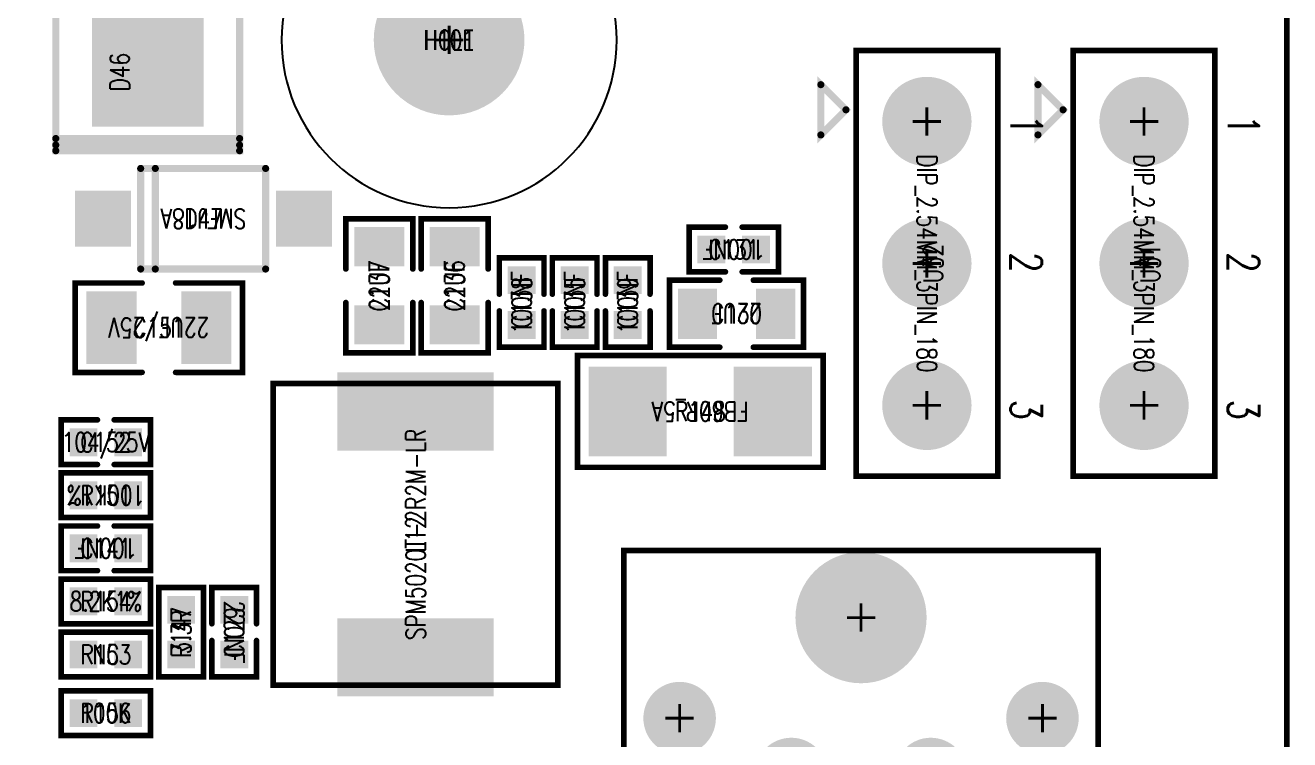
# Model space of a CAD drawing. Extents: x -4 to 157, y -7 to 87.
# Drawn here: x 133.91 to 156.56, y 60.98 to 73.76 of the extents above; entities that cross this region are included whole.
import ezdxf
from ezdxf.enums import TextEntityAlignment as Align

# ---------------------------------------------------------------- set-up
doc = ezdxf.new("R2010")
doc.units = 0
doc.linetypes.add('KEEPOUT_00001000$0', pattern=[2, 1, 1])
for name, color, linetype in [('ATTRIBUTE_01', 130, 'CONTINUOUS'), ('BOARD_OUTLINE_00', 254, 'CONTINUOUS'), ('DRIL_NPLTE_THRU_01', 3, 'CONTINUOUS'), ('DRIL_NPLTE_THRU_02', 171, 'CONTINUOUS'), ('DRIL_NPLTE_THRU_03', 222, 'CONTINUOUS'), ('DRIL_NPLTE_THRU_04', 2, 'CONTINUOUS'), ('DRIL_PLTE_THRU_01', 3, 'CONTINUOUS'), ('DRIL_PLTE_THRU_02', 171, 'CONTINUOUS'), ('DRIL_PLTE_THRU_03', 222, 'CONTINUOUS'), ('DRIL_PLTE_THRU_04', 2, 'CONTINUOUS'), ('DRIL_SYMBOL', 254, 'CONTINUOUS'), ('KEEPOUT_-1', 254, 'CONTINUOUS'), ('KEEPOUT_01', 1, 'CONTINUOUS'), ('PADS_BOT', 56, 'CONTINUOUS'), ('PADS_INNER', 96, 'CONTINUOUS'), ('PADS_TOP', 96, 'CONTINUOUS'), ('PART_NAME_126', 6, 'CONTINUOUS'), ('PART_TOP_2DLINE_00', 255, 'CONTINUOUS'), ('PART_TOP_2DLINE_126', 255, 'CONTINUOUS'), ('PART_TOP_TEXT_126', 255, 'CONTINUOUS')]:
    doc.layers.add(name, color=color, linetype=linetype)
doc.styles.add('W0$05', font='simplex', dxfattribs={"width": 0.75})
doc.styles.add('W0$127', font='simplex', dxfattribs={"width": 0.75})

# ---------------------------------------------------------------- blocks, each defined once
blk = doc.blocks.new('BOARD_1')
at = {"layer": 'BOARD_OUTLINE_00', "const_width": 0.1}
blk.add_lwpolyline([(0, -3.5, -0.414214), (3.5, 0), (156.51, 0, -0.414214), (160.01, -3.5), (160.01, -86.52, -0.414214), (156.51, -90.02), (3.5, -90.02, -0.414214), (0, -86.52)], format="xyb", close=True, dxfattribs=at)
blk = doc.blocks.new('SMOOTH_0$1')
at = {"const_width": 0.05}
blk.add_lwpolyline([(-0.025, 0, 1), (0.025, 0, 1)], format="xyb", close=True, dxfattribs=at)
blk = doc.blocks.new('PART_BODY_TOP_255')
at = {"layer": 'PART_TOP_2DLINE_126', "const_width": 0.1}
for points in [[(-0.15, 0.4), (-0.8, 0.4), (-0.8, -0.4), (-0.15, -0.4)], [(0.15, -0.4), (0.8, -0.4), (0.8, 0.4), (0.15, 0.4)]]:
    blk.add_lwpolyline(points, dxfattribs=at)
at = {"layer": 'PART_TOP_2DLINE_126'}
for p in [(-0.8, 0.4), (-0.15, 0.4), (0.15, 0.4), (0.8, 0.4), (-0.8, -0.4), (-0.15, -0.4), (0.15, -0.4), (0.8, -0.4)]:
    blk.add_blockref('SMOOTH_0$1', p, dxfattribs=at)
blk = doc.blocks.new('DRIL_HOLE_0')
blk.add_lwpolyline([(0, 0, 1), (0, 0, 1)], format="xyb", close=True)
blk = doc.blocks.new('PAD_0')
blk.add_lwpolyline([(0, 0, 1), (0, 0, 1)], format="xyb", close=True)
blk = doc.blocks.new('PAD_11')
at = {"const_width": 0.5}
blk.add_lwpolyline([(-0.25, 0), (0.25, 0)], dxfattribs=at)
blk = doc.blocks.new('STK_TOP_8')
at = {"layer": 'DRIL_PLTE_THRU_01'}
blk.add_blockref('DRIL_HOLE_0', (0, 0), dxfattribs=at)
at = {"layer": 'DRIL_PLTE_THRU_02'}
blk.add_blockref('DRIL_HOLE_0', (0, 0), dxfattribs=at)
at = {"layer": 'DRIL_PLTE_THRU_03'}
blk.add_blockref('DRIL_HOLE_0', (0, 0), dxfattribs=at)
at = {"layer": 'DRIL_PLTE_THRU_04'}
blk.add_blockref('DRIL_HOLE_0', (0, 0), dxfattribs=at)
at = {"layer": 'PADS_BOT'}
blk.add_blockref('PAD_0', (0, 0), dxfattribs=at)
at = {"layer": 'PADS_INNER'}
blk.add_blockref('PAD_0', (0, 0), dxfattribs=at)
at = {"layer": 'PADS_TOP'}
blk.add_blockref('PAD_11', (0, 0), dxfattribs=at)
blk = doc.blocks.new('SYM_TOP_6')
for name, p in [('STK_TOP_8', (-0.4, 0)), ('PART_BODY_TOP_255', (0, 0)), ('STK_TOP_8', (0.4, 0))]:
    blk.add_blockref(name, p)
blk = doc.blocks.new('PART_TOP_22')
blk.add_blockref('SYM_TOP_6', (0, 0))
at = {"layer": 'ATTRIBUTE_01', "style": 'W0$05', "width": 0.75}
blk.add_text('220NF', height=0.35, dxfattribs=at).set_placement((0, 0), align=Align.MIDDLE_CENTER)
at = {"layer": 'PART_NAME_126', "style": 'W0$05', "width": 0.75}
blk.add_text('C129', height=0.35, rotation=180, dxfattribs=at).set_placement((0, 0), align=Align.MIDDLE_CENTER)
blk = doc.blocks.new('PART_BODY_TOP_258')
at = {"layer": 'PART_TOP_2DLINE_126', "const_width": 0.1}
for points in [[(-0.3, 0.6), (-1.2, 0.6), (-1.2, -0.6), (-0.3, -0.6)], [(0.3, -0.6), (1.2, -0.6), (1.2, 0.6), (0.3, 0.6)]]:
    blk.add_lwpolyline(points, dxfattribs=at)
at = {"layer": 'PART_TOP_2DLINE_126'}
for p in [(-1.2, 0.6), (-0.3, 0.6), (0.3, 0.6), (1.2, 0.6), (-1.2, -0.6), (-0.3, -0.6), (0.3, -0.6), (1.2, -0.6)]:
    blk.add_blockref('SMOOTH_0$1', p, dxfattribs=at)
blk = doc.blocks.new('PAD_14')
at = {"const_width": 0.7}
blk.add_lwpolyline([(-0.45, 0), (0.45, 0)], dxfattribs=at)
blk = doc.blocks.new('STK_TOP_11')
at = {"layer": 'DRIL_PLTE_THRU_01'}
blk.add_blockref('DRIL_HOLE_0', (0, 0), dxfattribs=at)
at = {"layer": 'DRIL_PLTE_THRU_02'}
blk.add_blockref('DRIL_HOLE_0', (0, 0), dxfattribs=at)
at = {"layer": 'DRIL_PLTE_THRU_03'}
blk.add_blockref('DRIL_HOLE_0', (0, 0), dxfattribs=at)
at = {"layer": 'DRIL_PLTE_THRU_04'}
blk.add_blockref('DRIL_HOLE_0', (0, 0), dxfattribs=at)
at = {"layer": 'PADS_BOT'}
blk.add_blockref('PAD_0', (0, 0), dxfattribs=at)
at = {"layer": 'PADS_INNER'}
blk.add_blockref('PAD_0', (0, 0), dxfattribs=at)
at = {"layer": 'PADS_TOP', "rotation": 90}
blk.add_blockref('PAD_14', (0, 0), dxfattribs=at)
blk = doc.blocks.new('SYM_TOP_9')
for name, p in [('STK_TOP_11', (-0.7, 0)), ('STK_TOP_11', (0.7, 0)), ('PART_BODY_TOP_258', (0, 0))]:
    blk.add_blockref(name, p)
blk = doc.blocks.new('PART_TOP_24')
blk.add_blockref('SYM_TOP_9', (0, 0))
at = {"layer": 'ATTRIBUTE_01', "style": 'W0$05', "width": 0.75}
blk.add_text('22UF', height=0.35, dxfattribs=at).set_placement((0, 0), align=Align.MIDDLE_CENTER)
at = {"layer": 'PART_NAME_126', "style": 'W0$05', "width": 0.75}
blk.add_text('C130', height=0.35, rotation=180, dxfattribs=at).set_placement((0, 0), align=Align.MIDDLE_CENTER)
blk = doc.blocks.new('PART_TOP_25')
blk.add_blockref('SYM_TOP_6', (0, 0))
at = {"layer": 'ATTRIBUTE_01', "style": 'W0$05', "width": 0.75}
blk.add_text('100NF', height=0.35, dxfattribs=at).set_placement((0, 0), align=Align.MIDDLE_CENTER)
at = {"layer": 'PART_NAME_126', "style": 'W0$05', "width": 0.75}
blk.add_text('C131', height=0.35, rotation=180, dxfattribs=at).set_placement((0, 0), align=Align.MIDDLE_CENTER)
blk = doc.blocks.new('PART_TOP_29')
blk.add_blockref('SYM_TOP_6', (0, 0))
at = {"layer": 'ATTRIBUTE_01', "style": 'W0$05', "width": 0.75}
blk.add_text('100NF', height=0.35, dxfattribs=at).set_placement((0, 0), align=Align.MIDDLE_CENTER)
at = {"layer": 'PART_NAME_126', "style": 'W0$05', "width": 0.75}
blk.add_text('C135', height=0.35, dxfattribs=at).set_placement((0, 0), align=Align.MIDDLE_CENTER)
blk = doc.blocks.new('PART_TOP_30')
blk.add_blockref('SYM_TOP_9', (0, 0))
at = {"layer": 'ATTRIBUTE_01', "style": 'W0$05', "width": 0.75}
blk.add_text('22UF', height=0.35, dxfattribs=at).set_placement((0, 0), align=Align.MIDDLE_CENTER)
at = {"layer": 'PART_NAME_126', "style": 'W0$05', "width": 0.75}
blk.add_text('C136', height=0.35, dxfattribs=at).set_placement((0, 0), align=Align.MIDDLE_CENTER)
blk = doc.blocks.new('PART_TOP_31')
blk.add_blockref('SYM_TOP_9', (0, 0))
at = {"layer": 'ATTRIBUTE_01', "style": 'W0$05', "width": 0.75}
blk.add_text('22UF', height=0.35, dxfattribs=at).set_placement((0, 0), align=Align.MIDDLE_CENTER)
at = {"layer": 'PART_NAME_126', "style": 'W0$05', "width": 0.75}
blk.add_text('C137', height=0.35, dxfattribs=at).set_placement((0, 0), align=Align.MIDDLE_CENTER)
blk = doc.blocks.new('PART_TOP_32')
blk.add_blockref('SYM_TOP_6', (0, 0))
at = {"layer": 'ATTRIBUTE_01', "style": 'W0$05', "width": 0.75}
blk.add_text('100NF', height=0.35, dxfattribs=at).set_placement((0, 0), align=Align.MIDDLE_CENTER)
at = {"layer": 'PART_NAME_126', "style": 'W0$05', "width": 0.75}
blk.add_text('C138', height=0.35, dxfattribs=at).set_placement((0, 0), align=Align.MIDDLE_CENTER)
blk = doc.blocks.new('PART_TOP_33')
blk.add_blockref('SYM_TOP_6', (0, 0))
at = {"layer": 'ATTRIBUTE_01', "style": 'W0$05', "width": 0.75}
blk.add_text('100NF', height=0.35, dxfattribs=at).set_placement((0, 0), align=Align.MIDDLE_CENTER)
at = {"layer": 'PART_NAME_126', "style": 'W0$05', "width": 0.75}
blk.add_text('C139', height=0.35, dxfattribs=at).set_placement((0, 0), align=Align.MIDDLE_CENTER)
blk = doc.blocks.new('PART_TOP_36')
blk.add_blockref('SYM_TOP_6', (0, 0))
at = {"layer": 'ATTRIBUTE_01', "style": 'W0$05', "width": 0.75}
blk.add_text('100NF', height=0.35, dxfattribs=at).set_placement((0, 0), align=Align.MIDDLE_CENTER)
at = {"layer": 'PART_NAME_126', "style": 'W0$05', "width": 0.75}
blk.add_text('C141', height=0.35, rotation=180, dxfattribs=at).set_placement((0, 0), align=Align.MIDDLE_CENTER)
blk = doc.blocks.new('PART_BODY_TOP_260')
at = {"layer": 'PART_TOP_2DLINE_126', "const_width": 0.1}
for points in [[(-0.3, 0.8), (-1.5, 0.8), (-1.5, -0.8), (-0.3, -0.8)], [(0.3, 0.8), (1.5, 0.8), (1.5, -0.8), (0.3, -0.8)]]:
    blk.add_lwpolyline(points, dxfattribs=at)
at = {"layer": 'PART_TOP_2DLINE_126'}
for p in [(-1.5, 0.8), (-0.3, 0.8), (0.3, 0.8), (1.5, 0.8), (-1.5, -0.8), (-0.3, -0.8), (0.3, -0.8), (1.5, -0.8)]:
    blk.add_blockref('SMOOTH_0$1', p, dxfattribs=at)
blk = doc.blocks.new('PAD_15')
at = {"const_width": 0.9}
blk.add_lwpolyline([(-0.65, 0), (0.65, 0)], dxfattribs=at)
blk = doc.blocks.new('STK_TOP_13')
at = {"layer": 'DRIL_PLTE_THRU_01'}
blk.add_blockref('DRIL_HOLE_0', (0, 0), dxfattribs=at)
at = {"layer": 'DRIL_PLTE_THRU_02'}
blk.add_blockref('DRIL_HOLE_0', (0, 0), dxfattribs=at)
at = {"layer": 'DRIL_PLTE_THRU_03'}
blk.add_blockref('DRIL_HOLE_0', (0, 0), dxfattribs=at)
at = {"layer": 'DRIL_PLTE_THRU_04'}
blk.add_blockref('DRIL_HOLE_0', (0, 0), dxfattribs=at)
at = {"layer": 'PADS_BOT'}
blk.add_blockref('PAD_0', (0, 0), dxfattribs=at)
at = {"layer": 'PADS_INNER'}
blk.add_blockref('PAD_0', (0, 0), dxfattribs=at)
at = {"layer": 'PADS_TOP', "rotation": 90}
blk.add_blockref('PAD_15', (0, 0), dxfattribs=at)
blk = doc.blocks.new('SYM_TOP_11')
for name, p in [('STK_TOP_13', (-0.85, 0)), ('STK_TOP_13', (0.85, 0)), ('PART_BODY_TOP_260', (0, 0))]:
    blk.add_blockref(name, p)
blk = doc.blocks.new('PART_TOP_46')
blk.add_blockref('SYM_TOP_11', (0, 0))
at = {"layer": 'ATTRIBUTE_01', "style": 'W0$05', "width": 0.75}
blk.add_text('22UF/25V', height=0.35, dxfattribs=at).set_placement((0, 0), align=Align.MIDDLE_CENTER)
at = {"layer": 'PART_NAME_126', "style": 'W0$05', "width": 0.75}
blk.add_text('C151', height=0.35, rotation=180, dxfattribs=at).set_placement((0, 0), align=Align.MIDDLE_CENTER)
blk = doc.blocks.new('PART_TOP_47')
blk.add_blockref('SYM_TOP_6', (0, 0))
at = {"layer": 'ATTRIBUTE_01', "style": 'W0$05', "width": 0.75}
blk.add_text('104/25V', height=0.35, dxfattribs=at).set_placement((0, 0), align=Align.MIDDLE_CENTER)
at = {"layer": 'PART_NAME_126', "style": 'W0$05', "width": 0.75}
blk.add_text('C152', height=0.35, dxfattribs=at).set_placement((0, 0), align=Align.MIDDLE_CENTER)
blk = doc.blocks.new('SMOOTH_0$2032')
at = {"const_width": 0.1016}
blk.add_lwpolyline([(-0.0508, 0, 1), (0.0508, 0, 1)], format="xyb", close=True, dxfattribs=at)
blk = doc.blocks.new('SMOOTH_0$127')
at = {"const_width": 0.0635}
blk.add_lwpolyline([(-0.03175, 0, 1), (0.03175, 0, 1)], format="xyb", close=True, dxfattribs=at)
blk = doc.blocks.new('PART_BODY_TOP_268')
at = {"layer": 'PART_TOP_2DLINE_126'}
for points, const_width in [([(-0.6731, 1.646936), (-3.539998, 1.646936), (-3.539998, -1.646936), (-0.6731, -1.646936)], 0.127), ([(0.8509, -1.646936), (3.463798, -1.646936), (3.463798, 1.646936), (0.8509, 1.646936)], 0.127), ([(3.463798, 1.646936), (3.5814, 1.646936), (3.5814, -1.646936), (3.463798, -1.646936)], 0.127), ([(3.5814, -1.646936), (3.683, -1.646936), (3.683, 1.646936), (3.5814, 1.646936)], 0.127), ([(0.4953, 0.762), (0.4953, -0.762)], 0.2032), ([(0.635, 0), (0.4953, 0), (-0.508, 0.4572), (-0.508, -0.381), (0.4953, 0), (0.6223, 0)], 0.2032), ([(-0.6858, 0), (-0.6223, 0)], 0.2032)]:
    blk.add_lwpolyline(points, dxfattribs=dict(at, const_width=const_width))
for name, p in [('SMOOTH_0$127', (-3.539998, 1.646936)), ('SMOOTH_0$127', (-0.6731, 1.646936)), ('SMOOTH_0$127', (0.8509, 1.646936)), ('SMOOTH_0$127', (3.463798, 1.646936)), ('SMOOTH_0$127', (3.463798, 1.646936)), ('SMOOTH_0$127', (3.5814, 1.646936)), ('SMOOTH_0$127', (3.5814, 1.646936)), ('SMOOTH_0$127', (3.683, 1.646936)), ('SMOOTH_0$2032', (0.4953, 0.762)), ('SMOOTH_0$2032', (-0.508, 0.4572)), ('SMOOTH_0$2032', (-0.6858, 0)), ('SMOOTH_0$2032', (-0.6223, 0)), ('SMOOTH_0$2032', (0.4953, 0)), ('SMOOTH_0$2032', (0.4953, 0)), ('SMOOTH_0$2032', (0.6223, 0)), ('SMOOTH_0$2032', (0.635, 0)), ('SMOOTH_0$2032', (-0.508, -0.381)), ('SMOOTH_0$2032', (0.4953, -0.762)), ('SMOOTH_0$127', (-3.539998, -1.646936)), ('SMOOTH_0$127', (-0.6731, -1.646936)), ('SMOOTH_0$127', (0.8509, -1.646936)), ('SMOOTH_0$127', (3.463798, -1.646936)), ('SMOOTH_0$127', (3.463798, -1.646936)), ('SMOOTH_0$127', (3.5814, -1.646936)), ('SMOOTH_0$127', (3.5814, -1.646936)), ('SMOOTH_0$127', (3.683, -1.646936))]:
    blk.add_blockref(name, p, dxfattribs=at)
blk = doc.blocks.new('PAD_23')
at = {"const_width": 2}
blk.add_lwpolyline([(-1.25, 0), (1.25, 0)], dxfattribs=at)
blk = doc.blocks.new('STK_TOP_24')
at = {"layer": 'DRIL_PLTE_THRU_01'}
blk.add_blockref('DRIL_HOLE_0', (0, 0), dxfattribs=at)
at = {"layer": 'DRIL_PLTE_THRU_02'}
blk.add_blockref('DRIL_HOLE_0', (0, 0), dxfattribs=at)
at = {"layer": 'DRIL_PLTE_THRU_03'}
blk.add_blockref('DRIL_HOLE_0', (0, 0), dxfattribs=at)
at = {"layer": 'DRIL_PLTE_THRU_04'}
blk.add_blockref('DRIL_HOLE_0', (0, 0), dxfattribs=at)
at = {"layer": 'PADS_BOT'}
blk.add_blockref('PAD_0', (0, 0), dxfattribs=at)
at = {"layer": 'PADS_INNER'}
blk.add_blockref('PAD_0', (0, 0), dxfattribs=at)
at = {"layer": 'PADS_TOP'}
blk.add_blockref('PAD_23', (0, 0), dxfattribs=at)
blk = doc.blocks.new('SYM_TOP_19')
for name, p in [('PART_BODY_TOP_268', (0, 0)), ('STK_TOP_24', (-1.999996, 0)), ('STK_TOP_24', (1.999996, 0))]:
    blk.add_blockref(name, p)
blk = doc.blocks.new('PART_TOP_189')
blk.add_blockref('SYM_TOP_19', (0, 0))
at = {"layer": 'ATTRIBUTE_01', "style": 'W0$05', "width": 0.75}
blk.add_text('SS54', height=0.35, dxfattribs=at).set_placement((0, 0), align=Align.MIDDLE_CENTER)
at = {"layer": 'PART_NAME_126', "style": 'W0$05', "width": 0.75}
blk.add_text('D46', height=0.35, rotation=180, dxfattribs=at).set_placement((2.275, -0.5), align=Align.MIDDLE_CENTER)
blk = doc.blocks.new('PART_BODY_TOP_269')
at = {"layer": 'PART_TOP_2DLINE_126', "const_width": 0.127}
for points in [[(-1.113028, 0.899922), (1.125728, 0.899922)], [(-1.113028, -0.899922), (-1.113028, 0.899922)], [(0.8636, -0.899922), (0.8636, 0.899922)], [(1.125728, 0.899922), (1.125728, -0.899922)], [(1.125728, -0.899922), (-1.113028, -0.899922)]]:
    blk.add_lwpolyline(points, dxfattribs=at)
at = {"layer": 'PART_TOP_2DLINE_126'}
for p in [(-1.113028, 0.899922), (-1.113028, 0.899922), (0.8636, 0.899922), (1.125728, 0.899922), (1.125728, 0.899922), (-1.113028, -0.899922), (-1.113028, -0.899922), (0.8636, -0.899922), (1.125728, -0.899922), (1.125728, -0.899922)]:
    blk.add_blockref('SMOOTH_0$127', p, dxfattribs=at)
blk = doc.blocks.new('PAD_24')
at = {"const_width": 1}
blk.add_lwpolyline([(-0.5, 0), (0.5, 0)], dxfattribs=at)
blk = doc.blocks.new('STK_TOP_25')
at = {"layer": 'DRIL_PLTE_THRU_01'}
blk.add_blockref('DRIL_HOLE_0', (0, 0), dxfattribs=at)
at = {"layer": 'DRIL_PLTE_THRU_02'}
blk.add_blockref('DRIL_HOLE_0', (0, 0), dxfattribs=at)
at = {"layer": 'DRIL_PLTE_THRU_03'}
blk.add_blockref('DRIL_HOLE_0', (0, 0), dxfattribs=at)
at = {"layer": 'DRIL_PLTE_THRU_04'}
blk.add_blockref('DRIL_HOLE_0', (0, 0), dxfattribs=at)
at = {"layer": 'PADS_BOT'}
blk.add_blockref('PAD_0', (0, 0), dxfattribs=at)
at = {"layer": 'PADS_INNER'}
blk.add_blockref('PAD_0', (0, 0), dxfattribs=at)
at = {"layer": 'PADS_TOP'}
blk.add_blockref('PAD_24', (0, 0), dxfattribs=at)
blk = doc.blocks.new('SYM_TOP_20')
for name, p in [('PART_BODY_TOP_269', (0, 0)), ('STK_TOP_25', (-1.800098, 0)), ('STK_TOP_25', (1.800098, 0))]:
    blk.add_blockref(name, p)
blk = doc.blocks.new('PART_TOP_190')
blk.add_blockref('SYM_TOP_20', (0, 0))
at = {"layer": 'ATTRIBUTE_01', "style": 'W0$05', "width": 0.75}
blk.add_text('SMFJ18A', height=0.35, dxfattribs=at).set_placement((0, 0), align=Align.MIDDLE_CENTER)
at = {"layer": 'PART_NAME_126', "style": 'W0$05', "width": 0.75}
blk.add_text('D47', height=0.35, rotation=180, dxfattribs=at).set_placement((0, 0), align=Align.MIDDLE_CENTER)
blk = doc.blocks.new('SMOOTH_0$1016')
at = {"const_width": 0.0508}
blk.add_lwpolyline([(-0.0254, 0, 1), (0.0254, 0, 1)], format="xyb", close=True, dxfattribs=at)
blk = doc.blocks.new('PART_BODY_TOP_283')
at = {"layer": 'PART_TOP_2DLINE_126', "const_width": 0.102}
blk.add_lwpolyline([(-14.675, 4.25), (10.35, 4.25), (10.35, -4.25), (-14.675, -4.25)], close=True, dxfattribs=at)
at = {"layer": 'PART_TOP_2DLINE_126'}
for p in [(-14.675, 4.25), (10.35, 4.25), (-14.675, -4.25), (10.35, -4.25)]:
    blk.add_blockref('SMOOTH_0$1016', p, dxfattribs=at)
blk = doc.blocks.new('DRIL_SYMBOL_0$75')
at = {"layer": 'DRIL_SYMBOL', "const_width": 0.0508}
for points in [[(0, -0.254), (0, 0.254)], [(-0.254, 0), (0.254, 0)]]:
    blk.add_lwpolyline(points, dxfattribs=at)
blk = doc.blocks.new('DRIL_HOLE_0$75')
at = {"const_width": 0.375}
blk.add_lwpolyline([(-0.1875, 0, 1), (0.1875, 0, 1)], format="xyb", close=True, dxfattribs=at)
blk.add_blockref('DRIL_SYMBOL_0$75', (0, 0))
blk = doc.blocks.new('PAD_31')
at = {"const_width": 0.65}
blk.add_lwpolyline([(0, -0.325, 1), (0, 0.325, 1)], format="xyb", close=True, dxfattribs=at)
blk = doc.blocks.new('STK_TOP_51')
at = {"layer": 'DRIL_PLTE_THRU_01'}
blk.add_blockref('DRIL_HOLE_0$75', (0, 0), dxfattribs=at)
at = {"layer": 'DRIL_PLTE_THRU_02'}
blk.add_blockref('DRIL_HOLE_0$75', (0, 0), dxfattribs=at)
at = {"layer": 'DRIL_PLTE_THRU_03'}
blk.add_blockref('DRIL_HOLE_0$75', (0, 0), dxfattribs=at)
at = {"layer": 'DRIL_PLTE_THRU_04'}
blk.add_blockref('DRIL_HOLE_0$75', (0, 0), dxfattribs=at)
at = {"layer": 'PADS_BOT'}
blk.add_blockref('PAD_31', (0, 0), dxfattribs=at)
at = {"layer": 'PADS_INNER'}
blk.add_blockref('PAD_31', (0, 0), dxfattribs=at)
at = {"layer": 'PADS_TOP'}
blk.add_blockref('PAD_31', (0, 0), dxfattribs=at)
blk = doc.blocks.new('DRIL_SYMBOL_2$35')
at = {"layer": 'DRIL_SYMBOL', "const_width": 0.0508}
for points in [[(0, -0.254), (0, 0.254)], [(-0.254, 0), (0.254, 0)]]:
    blk.add_lwpolyline(points, dxfattribs=at)
blk = doc.blocks.new('DRIL_HOLE_2$35')
at = {"const_width": 1.175}
blk.add_lwpolyline([(-0.5875, 0, 1), (0.5875, 0, 1)], format="xyb", close=True, dxfattribs=at)
blk.add_blockref('DRIL_SYMBOL_2$35', (0, 0))
blk = doc.blocks.new('PAD_57')
at = {"const_width": 1.175}
blk.add_lwpolyline([(0, -0.5875, 1), (0, 0.5875, 1)], format="xyb", close=True, dxfattribs=at)
blk = doc.blocks.new('STK_TOP_52')
at = {"layer": 'DRIL_PLTE_THRU_01'}
blk.add_blockref('DRIL_HOLE_2$35', (0, 0), dxfattribs=at)
at = {"layer": 'DRIL_PLTE_THRU_02'}
blk.add_blockref('DRIL_HOLE_2$35', (0, 0), dxfattribs=at)
at = {"layer": 'DRIL_PLTE_THRU_03'}
blk.add_blockref('DRIL_HOLE_2$35', (0, 0), dxfattribs=at)
at = {"layer": 'DRIL_PLTE_THRU_04'}
blk.add_blockref('DRIL_HOLE_2$35', (0, 0), dxfattribs=at)
at = {"layer": 'PADS_BOT'}
blk.add_blockref('PAD_57', (0, 0), dxfattribs=at)
at = {"layer": 'PADS_INNER'}
blk.add_blockref('PAD_57', (0, 0), dxfattribs=at)
at = {"layer": 'PADS_TOP'}
blk.add_blockref('PAD_57', (0, 0), dxfattribs=at)
blk = doc.blocks.new('SYM_TOP_34')
for name, p in [('PART_BODY_TOP_283', (0, 0)), ('STK_TOP_51', (-10.65, 3.25)), ('STK_TOP_51', (-8.65, 3.25)), ('STK_TOP_51', (-6.65, 3.25)), ('STK_TOP_51', (-4.65, 3.25)), ('STK_TOP_51', (-2.65, 3.25)), ('STK_TOP_51', (1.35, 3.25)), ('STK_TOP_51', (3.35, 3.25)), ('STK_TOP_51', (5.35, 3.25)), ('STK_TOP_51', (7.35, 3.25)), ('STK_TOP_51', (-11.65, 1.25)), ('STK_TOP_51', (-9.65, 1.25)), ('STK_TOP_51', (-7.65, 1.25)), ('STK_TOP_51', (-5.65, 1.25)), ('STK_TOP_51', (-3.65, 1.25)), ('STK_TOP_51', (-1.65, 1.25)), ('STK_TOP_51', (2.35, 1.25)), ('STK_TOP_51', (4.35, 1.25)), ('STK_TOP_51', (6.35, 1.25)), ('STK_TOP_52', (0, 0)), ('STK_TOP_52', (9.15, 0)), ('STK_TOP_51', (-11.65, -1.25)), ('STK_TOP_51', (-9.65, -1.25)), ('STK_TOP_51', (-7.65, -1.25)), ('STK_TOP_51', (-5.65, -1.25)), ('STK_TOP_51', (-3.65, -1.25)), ('STK_TOP_51', (-1.65, -1.25)), ('STK_TOP_51', (2.35, -1.25)), ('STK_TOP_51', (4.35, -1.25)), ('STK_TOP_51', (6.35, -1.25)), ('STK_TOP_51', (-10.65, -3.25)), ('STK_TOP_51', (-8.65, -3.25)), ('STK_TOP_51', (-6.65, -3.25)), ('STK_TOP_51', (-4.65, -3.25)), ('STK_TOP_51', (-2.65, -3.25)), ('STK_TOP_51', (1.35, -3.25)), ('STK_TOP_51', (3.35, -3.25)), ('STK_TOP_51', (5.35, -3.25)), ('STK_TOP_51', (7.35, -3.25))]:
    blk.add_blockref(name, p)
blk = doc.blocks.new('PART_TOP_230')
blk.add_blockref('SYM_TOP_34', (0, 0))
at = {"layer": 'ATTRIBUTE_01', "style": 'W0$05', "width": 0.75}
blk.add_text('PCIEX1_36PIN_DIP', height=0.35, dxfattribs=at).set_placement((0, 0), align=Align.MIDDLE_CENTER)
at = {"layer": 'PART_NAME_126', "style": 'W0$05', "width": 0.75}
blk.add_text('J6', height=0.35, dxfattribs=at).set_placement((-2.1625, 0), align=Align.MIDDLE_CENTER)
blk = doc.blocks.new('PART_BODY_TOP_285')
at = {"layer": 'PART_TOP_2DLINE_126', "const_width": 0.1}
blk.add_lwpolyline([(-2.7, 2.55), (2.7, 2.55), (2.7, -2.55), (-2.7, -2.55)], close=True, dxfattribs=at)
at = {"layer": 'PART_TOP_2DLINE_126'}
for p in [(-2.7, 2.55), (2.7, 2.55), (-2.7, -2.55), (2.7, -2.55)]:
    blk.add_blockref('SMOOTH_0$1', p, dxfattribs=at)
blk = doc.blocks.new('PAD_61')
at = {"const_width": 1.4}
blk.add_lwpolyline([(-1.4, 0), (1.4, 0)], dxfattribs=at)
blk = doc.blocks.new('STK_TOP_56')
at = {"layer": 'DRIL_PLTE_THRU_01'}
blk.add_blockref('DRIL_HOLE_0', (0, 0), dxfattribs=at)
at = {"layer": 'DRIL_PLTE_THRU_02'}
blk.add_blockref('DRIL_HOLE_0', (0, 0), dxfattribs=at)
at = {"layer": 'DRIL_PLTE_THRU_03'}
blk.add_blockref('DRIL_HOLE_0', (0, 0), dxfattribs=at)
at = {"layer": 'DRIL_PLTE_THRU_04'}
blk.add_blockref('DRIL_HOLE_0', (0, 0), dxfattribs=at)
at = {"layer": 'PADS_BOT'}
blk.add_blockref('PAD_0', (0, 0), dxfattribs=at)
at = {"layer": 'PADS_INNER'}
blk.add_blockref('PAD_0', (0, 0), dxfattribs=at)
at = {"layer": 'PADS_TOP', "rotation": 90}
blk.add_blockref('PAD_61', (0, 0), dxfattribs=at)
blk = doc.blocks.new('SYM_TOP_36')
for name, p in [('PART_BODY_TOP_285', (0, 0)), ('STK_TOP_56', (-2.2, 0)), ('STK_TOP_56', (2.2, 0))]:
    blk.add_blockref(name, p)
blk = doc.blocks.new('PART_TOP_236')
blk.add_blockref('SYM_TOP_36', (0, 0))
at = {"layer": 'ATTRIBUTE_01', "style": 'W0$05', "width": 0.75}
blk.add_text('SPM5020T-2R2M-LR', height=0.35, dxfattribs=at).set_placement((0, 0), align=Align.MIDDLE_CENTER)
at = {"layer": 'PART_NAME_126', "style": 'W0$05', "width": 0.75}
blk.add_text('L12', height=0.35, dxfattribs=at).set_placement((0, 0), align=Align.MIDDLE_CENTER)
blk = doc.blocks.new('PART_BODY_TOP_272')
at = {"layer": 'PART_TOP_2DLINE_126', "const_width": 0.1}
blk.add_lwpolyline([(-0.8, 0.4), (0.8, 0.4), (0.8, -0.4), (-0.8, -0.4)], close=True, dxfattribs=at)
at = {"layer": 'PART_TOP_2DLINE_126'}
for p in [(-0.8, 0.4), (0.8, 0.4), (-0.8, -0.4), (0.8, -0.4)]:
    blk.add_blockref('SMOOTH_0$1', p, dxfattribs=at)
blk = doc.blocks.new('SYM_TOP_23')
for name, p in [('STK_TOP_8', (-0.4, 0)), ('PART_BODY_TOP_272', (0, 0)), ('STK_TOP_8', (0.4, 0))]:
    blk.add_blockref(name, p)
blk = doc.blocks.new('PART_TOP_310')
blk.add_blockref('SYM_TOP_23', (0, 0))
at = {"layer": 'ATTRIBUTE_01', "style": 'W0$05', "width": 0.75}
blk.add_text('3.3R', height=0.35, dxfattribs=at).set_placement((0, 0), align=Align.MIDDLE_CENTER)
at = {"layer": 'PART_NAME_126', "style": 'W0$05', "width": 0.75}
blk.add_text('R147', height=0.35, dxfattribs=at).set_placement((0, 0), align=Align.MIDDLE_CENTER)
blk = doc.blocks.new('PART_BODY_TOP_294')
at = {"layer": 'PART_TOP_2DLINE_126', "const_width": 0.1}
blk.add_lwpolyline([(2.2, -1), (2.2, 1), (-2.2, 1), (-2.2, -1)], close=True, dxfattribs=at)
at = {"layer": 'PART_TOP_2DLINE_126'}
for p in [(-2.2, 1), (2.2, 1), (-2.2, -1), (2.2, -1)]:
    blk.add_blockref('SMOOTH_0$1', p, dxfattribs=at)
blk = doc.blocks.new('PAD_75')
at = {"const_width": 1.399997}
blk.add_lwpolyline([(-0.799998, 0), (0.799998, 0)], dxfattribs=at)
blk = doc.blocks.new('STK_TOP_67')
at = {"layer": 'DRIL_PLTE_THRU_01'}
blk.add_blockref('DRIL_HOLE_0', (0, 0), dxfattribs=at)
at = {"layer": 'DRIL_PLTE_THRU_02'}
blk.add_blockref('DRIL_HOLE_0', (0, 0), dxfattribs=at)
at = {"layer": 'DRIL_PLTE_THRU_03'}
blk.add_blockref('DRIL_HOLE_0', (0, 0), dxfattribs=at)
at = {"layer": 'DRIL_PLTE_THRU_04'}
blk.add_blockref('DRIL_HOLE_0', (0, 0), dxfattribs=at)
at = {"layer": 'PADS_BOT'}
blk.add_blockref('PAD_0', (0, 0), dxfattribs=at)
at = {"layer": 'PADS_INNER'}
blk.add_blockref('PAD_0', (0, 0), dxfattribs=at)
at = {"layer": 'PADS_TOP', "rotation": 90}
blk.add_blockref('PAD_75', (0, 0), dxfattribs=at)
blk = doc.blocks.new('SYM_TOP_45')
for name, p in [('STK_TOP_67', (-1.3, 0)), ('STK_TOP_67', (1.3, 0)), ('PART_BODY_TOP_294', (0, 0))]:
    blk.add_blockref(name, p)
blk = doc.blocks.new('PART_TOP_311')
blk.add_blockref('SYM_TOP_45', (0, 0))
at = {"layer": 'ATTRIBUTE_01', "style": 'W0$05', "width": 0.75}
blk.add_text('FB60R_5A', height=0.35, dxfattribs=at).set_placement((0, 0), align=Align.MIDDLE_CENTER)
at = {"layer": 'PART_NAME_126', "style": 'W0$05', "width": 0.75}
blk.add_text('R148', height=0.35, rotation=180, dxfattribs=at).set_placement((0, 0), align=Align.MIDDLE_CENTER)
blk = doc.blocks.new('PART_TOP_315')
blk.add_blockref('SYM_TOP_23', (0, 0))
at = {"layer": 'ATTRIBUTE_01', "style": 'W0$05', "width": 0.75}
blk.add_text('100K1%', height=0.35, dxfattribs=at).set_placement((0, 0), align=Align.MIDDLE_CENTER)
at = {"layer": 'PART_NAME_126', "style": 'W0$05', "width": 0.75}
blk.add_text('R151', height=0.35, rotation=180, dxfattribs=at).set_placement((0, 0), align=Align.MIDDLE_CENTER)
blk = doc.blocks.new('PART_TOP_317')
blk.add_blockref('SYM_TOP_23', (0, 0))
at = {"layer": 'ATTRIBUTE_01', "style": 'W0$05', "width": 0.75}
blk.add_text('NC', height=0.35, dxfattribs=at).set_placement((0, 0), align=Align.MIDDLE_CENTER)
at = {"layer": 'PART_NAME_126', "style": 'W0$05', "width": 0.75}
blk.add_text('R153', height=0.35, dxfattribs=at).set_placement((0, 0), align=Align.MIDDLE_CENTER)
blk = doc.blocks.new('PART_TOP_318')
blk.add_blockref('SYM_TOP_23', (0, 0))
at = {"layer": 'ATTRIBUTE_01', "style": 'W0$05', "width": 0.75}
blk.add_text('8.2K1%', height=0.35, dxfattribs=at).set_placement((0, 0), align=Align.MIDDLE_CENTER)
at = {"layer": 'PART_NAME_126', "style": 'W0$05', "width": 0.75}
blk.add_text('R154', height=0.35, dxfattribs=at).set_placement((0, 0), align=Align.MIDDLE_CENTER)
blk = doc.blocks.new('PART_TOP_320')
blk.add_blockref('SYM_TOP_23', (0, 0))
at = {"layer": 'ATTRIBUTE_01', "style": 'W0$05', "width": 0.75}
blk.add_text('100K', height=0.35, dxfattribs=at).set_placement((0, 0), align=Align.MIDDLE_CENTER)
at = {"layer": 'PART_NAME_126', "style": 'W0$05', "width": 0.75}
blk.add_text('R156', height=0.35, dxfattribs=at).set_placement((0, 0), align=Align.MIDDLE_CENTER)
blk = doc.blocks.new('PART_BODY_TOP_310')
at = {"layer": 'PART_TOP_2DLINE_00', "const_width": 0.127}
blk.add_lwpolyline([(-2.75, -1.45), (-3.2, -1.9), (-2.3, -1.9)], close=True, dxfattribs=at)
at = {"layer": 'PART_TOP_2DLINE_126', "const_width": 0.102}
blk.add_lwpolyline([(-3.81, 1.27), (3.81, 1.27), (3.81, -1.27), (-3.81, -1.27)], close=True, dxfattribs=at)
at = {"layer": 'PART_TOP_2DLINE_00'}
for p in [(-2.75, -1.45), (-3.2, -1.9), (-2.3, -1.9)]:
    blk.add_blockref('SMOOTH_0$127', p, dxfattribs=at)
at = {"layer": 'PART_TOP_2DLINE_126'}
for p in [(-3.81, 1.27), (3.81, 1.27), (-3.81, -1.27), (3.81, -1.27)]:
    blk.add_blockref('SMOOTH_0$1016', p, dxfattribs=at)
at = {"layer": 'PART_TOP_TEXT_126', "style": 'W0$127', "width": 0.75}
for s, p in [('1', (-2.66, 1.5)), ('2', (-0.2, 1.5)), ('3', (2.44, 1.5))]:
    blk.add_text(s, height=0.56, dxfattribs=at).set_placement(p)
blk = doc.blocks.new('DRIL_SYMBOL_1')
at = {"layer": 'DRIL_SYMBOL', "const_width": 0.0508}
for points in [[(0, -0.254), (0, 0.254)], [(-0.254, 0), (0.254, 0)]]:
    blk.add_lwpolyline(points, dxfattribs=at)
blk = doc.blocks.new('DRIL_HOLE_1')
at = {"const_width": 0.5}
blk.add_lwpolyline([(-0.25, 0, 1), (0.25, 0, 1)], format="xyb", close=True, dxfattribs=at)
blk.add_blockref('DRIL_SYMBOL_1', (0, 0))
blk = doc.blocks.new('PAD_47')
at = {"const_width": 0.55}
blk.add_lwpolyline([(0, -0.275, 1), (0, 0.275, 1)], format="xyb", close=True, dxfattribs=at)
blk = doc.blocks.new('PAD_54')
at = {"const_width": 0.8}
blk.add_lwpolyline([(0, -0.4, 1), (0, 0.4, 1)], format="xyb", close=True, dxfattribs=at)
blk = doc.blocks.new('STK_TOP_94')
at = {"layer": 'DRIL_PLTE_THRU_01'}
blk.add_blockref('DRIL_HOLE_1', (0, 0), dxfattribs=at)
at = {"layer": 'DRIL_PLTE_THRU_02'}
blk.add_blockref('DRIL_HOLE_1', (0, 0), dxfattribs=at)
at = {"layer": 'DRIL_PLTE_THRU_03'}
blk.add_blockref('DRIL_HOLE_1', (0, 0), dxfattribs=at)
at = {"layer": 'DRIL_PLTE_THRU_04'}
blk.add_blockref('DRIL_HOLE_1', (0, 0), dxfattribs=at)
at = {"layer": 'PADS_BOT'}
blk.add_blockref('PAD_54', (0, 0), dxfattribs=at)
at = {"layer": 'PADS_INNER'}
blk.add_blockref('PAD_47', (0, 0), dxfattribs=at)
at = {"layer": 'PADS_TOP'}
blk.add_blockref('PAD_47', (0, 0), dxfattribs=at)
blk = doc.blocks.new('SYM_TOP_61')
for name, p in [('PART_BODY_TOP_310', (0, 0)), ('STK_TOP_94', (-2.54, 0)), ('STK_TOP_94', (0, 0)), ('STK_TOP_94', (2.54, 0))]:
    blk.add_blockref(name, p)
blk = doc.blocks.new('PART_TOP_481')
blk.add_blockref('SYM_TOP_61', (0, 0))
at = {"layer": 'ATTRIBUTE_01', "style": 'W0$05', "width": 0.75}
blk.add_text('DIP_2.54MM_3PIN_180', height=0.35, dxfattribs=at).set_placement((0, 0), align=Align.MIDDLE_CENTER)
at = {"layer": 'PART_NAME_126', "style": 'W0$05', "width": 0.75}
blk.add_text('U31', height=0.35, rotation=180, dxfattribs=at).set_placement((0, 0.1125), align=Align.MIDDLE_CENTER)
blk = doc.blocks.new('PART_TOP_482')
blk.add_blockref('SYM_TOP_61', (0, 0))
at = {"layer": 'ATTRIBUTE_01', "style": 'W0$05', "width": 0.75}
blk.add_text('DIP_2.54MM_3PIN_180', height=0.35, dxfattribs=at).set_placement((0, 0), align=Align.MIDDLE_CENTER)
at = {"layer": 'PART_NAME_126', "style": 'W0$05', "width": 0.75}
blk.add_text('U32', height=0.35, rotation=180, dxfattribs=at).set_placement((0, 0.1125), align=Align.MIDDLE_CENTER)
blk = doc.blocks.new('PART_BODY_TOP_313')
at = {"layer": 'KEEPOUT_-1', "linetype": 'KEEPOUT_00001000$0'}
blk.add_lwpolyline([(-3.003, 0, 1), (3.003, 0, 1)], format="xyb", close=True, dxfattribs=at)
at = {"layer": 'KEEPOUT_01', "linetype": 'KEEPOUT_00001000$0'}
blk.add_lwpolyline([(-3.003, 0, 1), (3.003, 0, 1)], format="xyb", close=True, dxfattribs=at)
blk = doc.blocks.new('DRIL_SYMBOL_2$7')
at = {"layer": 'DRIL_SYMBOL', "const_width": 0.0508}
for points in [[(0, -0.254), (0, 0.254)], [(-0.254, 0), (0.254, 0)]]:
    blk.add_lwpolyline(points, dxfattribs=at)
blk = doc.blocks.new('DRIL_HOLE_2$7')
at = {"const_width": 1.35}
blk.add_lwpolyline([(-0.675, 0, 1), (0.675, 0, 1)], format="xyb", close=True, dxfattribs=at)
blk.add_blockref('DRIL_SYMBOL_2$7', (0, 0))
blk = doc.blocks.new('PAD_97')
at = {"const_width": 1.35}
blk.add_lwpolyline([(0, -0.675, 1), (0, 0.675, 1)], format="xyb", close=True, dxfattribs=at)
blk = doc.blocks.new('STK_TOP_97')
at = {"layer": 'DRIL_NPLTE_THRU_01'}
blk.add_blockref('DRIL_HOLE_2$7', (0, 0), dxfattribs=at)
at = {"layer": 'DRIL_NPLTE_THRU_02'}
blk.add_blockref('DRIL_HOLE_2$7', (0, 0), dxfattribs=at)
at = {"layer": 'DRIL_NPLTE_THRU_03'}
blk.add_blockref('DRIL_HOLE_2$7', (0, 0), dxfattribs=at)
at = {"layer": 'DRIL_NPLTE_THRU_04'}
blk.add_blockref('DRIL_HOLE_2$7', (0, 0), dxfattribs=at)
at = {"layer": 'PADS_BOT'}
blk.add_blockref('PAD_97', (0, 0), dxfattribs=at)
at = {"layer": 'PADS_INNER'}
blk.add_blockref('PAD_97', (0, 0), dxfattribs=at)
at = {"layer": 'PADS_TOP'}
blk.add_blockref('PAD_97', (0, 0), dxfattribs=at)
blk = doc.blocks.new('SYM_TOP_64')
for name in ['PART_BODY_TOP_313', 'STK_TOP_97']:
    blk.add_blockref(name, (0, 0))
blk = doc.blocks.new('PART_TOP_494')
blk.add_blockref('SYM_TOP_64', (0, 0))
at = {"layer": 'ATTRIBUTE_01', "style": 'W0$05', "width": 0.75}
blk.add_text('HOLE', height=0.35, dxfattribs=at).set_placement((0, 0), align=Align.MIDDLE_CENTER)
at = {"layer": 'PART_NAME_126', "style": 'W0$05', "width": 0.75}
blk.add_text('H101', height=0.35, dxfattribs=at).set_placement((0, 0), align=Align.MIDDLE_CENTER)

msp = doc.modelspace()

# ---------------------------------------------------------------- block references
for name, p in [('BOARD_1', (-3.5, 86.5)), ('PART_TOP_494', (141.5, 73.5)), ('PART_TOP_47', (135.35, 66.3)), ('PART_TOP_318', (135.35, 63.45)), ('PART_TOP_317', (135.35, 62.5)), ('PART_TOP_320', (135.35, 61.45))]:
    msp.add_blockref(name, p)
for name, p, rotation in [('PART_TOP_189', (136.1, 75.2), 270), ('PART_TOP_482', (150.06, 69.5), 270), ('PART_TOP_481', (153.95, 69.5), 270), ('PART_TOP_190', (137.1, 70.3), 180), ('PART_TOP_31', (140.25, 69.1), 90), ('PART_TOP_30', (141.6, 69.1), 90), ('PART_TOP_25', (146.6, 69.75), 180), ('PART_TOP_32', (142.8, 68.8), 90), ('PART_TOP_29', (143.75, 68.8), 90), ('PART_TOP_33', (144.7, 68.8), 90), ('PART_TOP_46', (136.3, 68.35), 180), ('PART_TOP_24', (146.65, 68.6), 180), ('PART_TOP_311', (146, 66.85), 180), ('PART_TOP_236', (140.9, 64.65), 90), ('PART_TOP_315', (135.35, 65.35), 180), ('PART_TOP_36', (135.35, 64.4), 180), ('PART_TOP_230', (148.88, 54.01), 90), ('PART_TOP_310', (136.7, 62.9), 90), ('PART_TOP_22', (137.65, 62.9), 270)]:
    msp.add_blockref(name, p, dxfattribs=dict(rotation=rotation))

doc.saveas('drawing.dxf')
